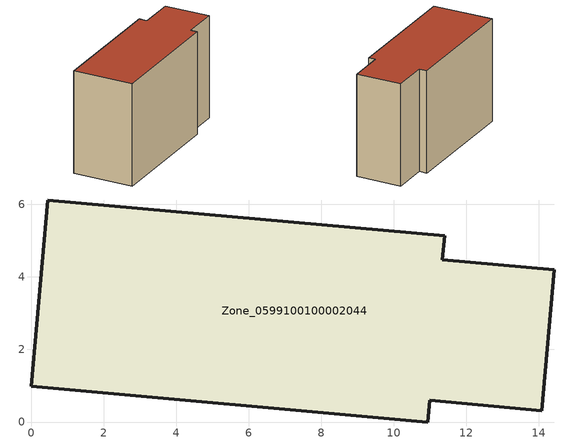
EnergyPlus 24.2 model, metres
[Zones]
Zone_0599100100002044
 floor ground (C_G): 11.35,4.47 14.44,4.19 14.09,0.32 11,0.59 10.95,0 0,0.98 0.46,6.12 11.41,5.14 z0
 wall outside (C_F): 0.46,6.12 0,0.98 10.95,0 11,0.59 14.09,0.32 14.44,4.19 11.35,4.47 11.41,5.14 0.46,6.12 z0:8.82
 roof outside (C_R): 11.35,4.47 11.41,5.14 0.46,6.12 0,0.98 10.95,0 11,0.59 14.09,0.32 14.44,4.19 z8.82
[BUILDING]
Pand.0599100100002044: North Axis=0; Terrain=City; Loads Convergence Tolerance Value=0.04; Temperature Convergence Tolerance Value=0.4; Solar Distribution=FullExterior; Maximum Number of Warmup Days=25; Minimum Number of Warmup Days=1
[Site:Location]
Rotterdam.The.Hague.AP_ZH_NLD Design_Conditions: Latitude=51.96; Longitude=4.45; Time Zone=1; Elevation=-4.5
[SITE:GROUNDTEMPERATURE:BUILDINGSURFACE]
18, 18, 18, 18, 18, 18, 18, 18, 18, 18, 18, 18
[MATERIAL] Thermal Absorptance=0.9; Solar Absorptance=0.7; Visible Absorptance=0.7
Name | Roughness | Thickness | Conductivity | Density | Specific Heat
G.TI.2006-2014 | MediumSmooth | 0.15 | 0.06 | 540 | 1210
F.TI.2006-2014 | Rough | 0.3 | 0.12 | 1920 | 840
R.TI.2006-2014 | MediumRough | 0.2 | 0.08 | 1500 | 1000
[CONSTRUCTION]
C_G: G.TI.2006-2014
C_F: F.TI.2006-2014
C_R: R.TI.2006-2014
[ZONE]
Zone_0599100100002044: Type=1; Multiplier=1; Ceiling Height=Autocalculate; Volume=Autocalculate; Floor Area=autocalculate; Part of Total Floor Area=Yes
[ZONEINFILTRATION:DESIGNFLOWRATE]
Infil_Zone_0599100100002044: Zone or ZoneList or Space or SpaceList=Zone_0599100100002044; Schedule=AlwaysOn; Design Flow Rate Calculation Method=Flow/Area; Flow Rate per Floor Area=0.0015; Constant Term Coefficient=1; Temperature Term Coefficient=0; Velocity Term Coefficient=0; Velocity Squared Term Coefficient=0
[HVACTEMPLATE:ZONE:IDEALLOADSAIRSYSTEM]
Zone_0599100100002044: Maximum Heating Supply Air Temperature=50; Minimum Cooling Supply Air Temperature=13; Maximum Heating Supply Air Humidity Ratio=0.0156; Minimum Cooling Supply Air Humidity Ratio=0.0077; Heating Limit=NoLimit; Cooling Limit=NoLimit; Dehumidification Control Type=ConstantSensibleHeatRatio; Cooling Sensible Heat Ratio=0.7; Dehumidification Setpoint=60; Humidification Control Type=None; Humidification Setpoint=30; Outdoor Air Method=None; Outdoor Air Flow Rate per Person=0.00944; Outdoor Air Flow Rate per Zone Floor Area=0; Outdoor Air Flow Rate per Zone=0; Demand Controlled Ventilation Type=None; Outdoor Air Economizer Type=NoEconomizer; Heat Recovery Type=None; Sensible Heat Recovery Effectiveness=0.7; Latent Heat Recovery Effectiveness=0.65
[ZONECONTROL:THERMOSTAT]
ThermostatControl_Zone_0599100100002044: Zone or ZoneList=Zone_0599100100002044; Control Type Schedule=DualSetpointControlType; Control 1=Thermostat_Zone_0599100100002044; Temperature Difference Between Cutout And Setpoint=0
[THERMOSTATSETPOINT:DUALSETPOINT]
Thermostat_Zone_0599100100002044: Heating Setpoint Temperature Schedule=HeatingSetpoint_Zone_0599100100002044; Cooling Setpoint Temperature Schedule=CoolingSetpoint_Zone_0599100100002044
[SCHEDULE:COMPACT]
HeatingSetpoint_Zone_0599100100002044: Through: 12/31, For: AllDays, Until: 24:00, 21
CoolingSetpoint_Zone_0599100100002044: Through: 12/31, For: AllDays, Until: 24:00, 24
DualSetpointControlType: Through: 12/31, For: AllDays, Until: 24:00, 4
AlwaysOn: Through: 12/31, For: AllDays, Until: 24:00, 1
